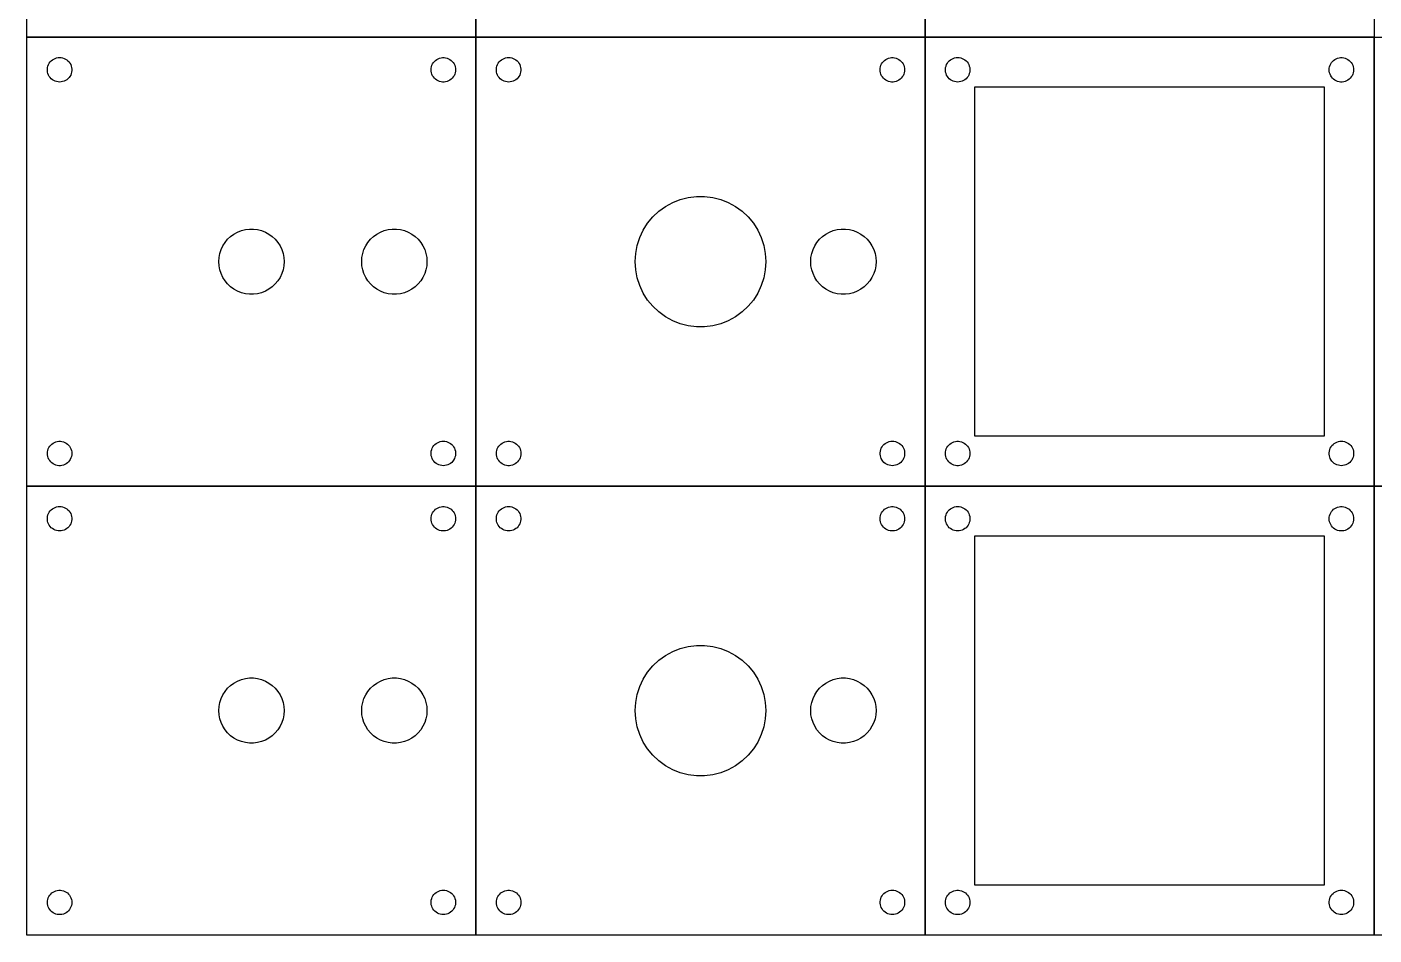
# Model space of a CAD drawing. Extents: x 0 to 440, y 0 to 220.
# Drawn here: x 0.1 to 165.1, y 0.1 to 111.4 of the extents above; entities that cross this region are included whole.
import ezdxf

# ---------------------------------------------------------------- set-up
doc = ezdxf.new("R2010")
doc.units = 0
doc.layers.add('Layer_1', color=7, linetype='CONTINUOUS')

msp = doc.modelspace()

# ---------------------------------------------------------------- linework, layer by layer
at = {"layer": 'Layer_1', "color": 7}
for points in [[(0.141112, 110.141113), (0.141112, 165.14111), (55.141112, 165.14111), (55.141112, 110.141113), (0.141112, 110.141113)], [(55.141111, 110.141113), (55.141111, 165.14111), (110.141111, 165.14111), (110.141111, 110.141113), (55.141111, 110.141113)], [(110.141111, 110.141113), (110.141111, 165.14111), (165.141111, 165.14111), (165.141111, 110.141113), (110.141111, 110.141113)], [(0.14111, 55.141115), (0.14111, 110.141113), (55.14111, 110.141113), (55.14111, 55.141115), (0.14111, 55.141115)], [(55.141111, 55.141115), (55.141111, 110.141113), (110.141111, 110.141113), (110.141111, 55.141115), (55.141111, 55.141115)], [(110.141111, 55.141115), (110.141111, 110.141113), (165.141111, 110.141113), (165.141111, 55.141115), (110.141111, 55.141115)], [(165.141111, 55.141115), (165.141111, 110.141113), (220.141111, 110.141113), (220.141111, 55.141115), (165.141111, 55.141115)], [(2.64411, 106.047115), (2.64411, 106.235115), (2.66811, 106.422115), (2.71411, 106.605114), (2.78411, 106.780114), (2.87511, 106.945115), (2.98511, 107.097114), (3.11411, 107.234114), (3.25911, 107.355114), (3.41811, 107.455113), (3.58911, 107.536114), (3.76811, 107.594113), (3.95311, 107.629115), (4.14111, 107.641109), (4.32911, 107.62912), (4.51411, 107.594113), (4.69311, 107.536114), (4.86411, 107.455113), (5.02311, 107.355114), (5.16811, 107.234114), (5.29711, 107.097114), (5.40711, 106.945115), (5.49811, 106.780114), (5.56811, 106.605114), (5.61411, 106.422115), (5.638111, 106.235115), (5.63811, 106.047115), (5.61411, 105.860115), (5.56811, 105.677113), (5.49811, 105.502113), (5.40711, 105.337115), (5.29711, 105.185115), (5.16811, 105.048113), (5.02311, 104.927113), (4.86411, 104.827114), (4.69311, 104.746113), (4.51411, 104.688114), (4.32911, 104.653115), (4.14111, 104.641121), (3.95311, 104.65311), (3.76811, 104.688114), (3.58911, 104.746113), (3.41811, 104.827114), (3.25911, 104.927113), (3.11411, 105.048113), (2.98511, 105.185115), (2.87511, 105.337115), (2.78411, 105.502113), (2.71411, 105.677113), (2.66811, 105.860115), (2.64411, 106.047115)], [(49.64111, 106.141115), (49.653104, 106.329114), (49.688111, 106.514114), (49.746111, 106.693113), (49.827111, 106.864115), (49.927111, 107.023113), (50.048111, 107.168113), (50.18511, 107.297114), (50.33711, 107.407113), (50.502111, 107.498113), (50.677111, 107.568115), (50.86011, 107.614115), (51.04711, 107.638103), (51.23511, 107.638115), (51.42211, 107.614126), (51.605111, 107.568115), (51.780109, 107.498113), (51.94511, 107.407113), (52.097109, 107.297114), (52.234111, 107.168113), (52.355111, 107.023113), (52.455111, 106.864115), (52.536109, 106.693113), (52.594111, 106.514114), (52.62911, 106.329114), (52.641104, 106.141115), (52.629115, 105.953113), (52.594111, 105.768113), (52.536109, 105.589114), (52.455111, 105.418115), (52.355111, 105.259114), (52.234111, 105.114114), (52.097109, 104.985113), (51.94511, 104.875114), (51.780109, 104.784114), (51.605111, 104.714115), (51.42211, 104.668115), (51.23511, 104.644126), (51.04711, 104.644115), (50.86011, 104.668104), (50.677111, 104.714115), (50.502111, 104.784114), (50.33711, 104.875114), (50.18511, 104.985113), (50.048111, 105.114114), (49.927111, 105.259114), (49.827111, 105.418115), (49.746111, 105.589114), (49.688111, 105.768113), (49.65311, 105.953113), (49.641116, 106.141115)], [(57.644111, 106.047115), (57.644111, 106.235115), (57.668111, 106.422115), (57.714111, 106.605114), (57.784111, 106.780114), (57.875111, 106.945115), (57.985111, 107.097114), (58.114111, 107.234114), (58.259111, 107.355114), (58.418111, 107.455113), (58.589111, 107.536114), (58.768111, 107.594113), (58.953111, 107.629115), (59.141111, 107.641109), (59.329111, 107.62912), (59.514111, 107.594113), (59.693111, 107.536114), (59.864111, 107.455113), (60.023111, 107.355114), (60.168111, 107.234114), (60.297111, 107.097114), (60.407111, 106.945115), (60.498111, 106.780114), (60.568111, 106.605114), (60.614111, 106.422115), (60.638111, 106.235115), (60.638111, 106.047115), (60.614111, 105.860115), (60.568111, 105.677113), (60.498111, 105.502113), (60.407111, 105.337115), (60.297111, 105.185115), (60.168111, 105.048113), (60.023111, 104.927113), (59.864111, 104.827114), (59.693111, 104.746113), (59.514111, 104.688114), (59.329111, 104.653115), (59.141111, 104.641121), (58.953111, 104.65311), (58.768111, 104.688114), (58.589111, 104.746113), (58.418111, 104.827114), (58.259111, 104.927113), (58.114111, 105.048113), (57.985111, 105.185115), (57.875111, 105.337115), (57.784111, 105.502113), (57.714111, 105.677113), (57.668111, 105.860115), (57.644111, 106.047115)], [(104.641111, 106.141115), (104.653105, 106.329114), (104.688112, 106.514114), (104.746112, 106.693113), (104.827112, 106.864115), (104.927112, 107.023113), (105.048112, 107.168113), (105.185111, 107.297114), (105.33711, 107.407113), (105.502112, 107.498113), (105.677112, 107.568115), (105.860111, 107.614115), (106.047111, 107.638103), (106.235111, 107.638115), (106.422111, 107.614126), (106.605112, 107.568115), (106.78011, 107.498113), (106.945111, 107.407113), (107.09711, 107.297114), (107.234112, 107.168113), (107.355112, 107.023113), (107.455112, 106.864115), (107.53611, 106.693113), (107.594112, 106.514114), (107.629111, 106.329114), (107.641105, 106.141115), (107.629116, 105.953113), (107.594112, 105.768113), (107.53611, 105.589114), (107.455112, 105.418115), (107.355112, 105.259114), (107.234112, 105.114114), (107.09711, 104.985113), (106.945111, 104.875114), (106.78011, 104.784114), (106.605112, 104.714115), (106.422111, 104.668115), (106.235111, 104.644126), (106.047111, 104.644115), (105.860111, 104.668104), (105.677112, 104.714115), (105.502112, 104.784114), (105.33711, 104.875114), (105.185111, 104.985113), (105.048112, 105.114114), (104.927112, 105.259114), (104.827112, 105.418115), (104.746112, 105.589114), (104.688112, 105.768113), (104.653111, 105.953113), (104.641117, 106.141115)], [(112.644111, 106.047115), (112.644111, 106.235115), (112.668111, 106.422115), (112.714111, 106.605114), (112.784111, 106.780114), (112.875111, 106.945115), (112.985111, 107.097114), (113.114111, 107.234114), (113.259111, 107.355114), (113.418111, 107.455113), (113.589111, 107.536114), (113.768111, 107.594113), (113.953111, 107.629115), (114.141111, 107.641109), (114.329111, 107.62912), (114.514111, 107.594113), (114.693111, 107.536114), (114.864111, 107.455113), (115.023111, 107.355114), (115.168111, 107.234114), (115.297111, 107.097114), (115.407111, 106.945115), (115.498111, 106.780114), (115.568111, 106.605114), (115.614111, 106.422115), (115.638112, 106.235115), (115.638111, 106.047115), (115.614111, 105.860115), (115.568111, 105.677113), (115.498111, 105.502113), (115.407111, 105.337115), (115.297111, 105.185115), (115.168111, 105.048113), (115.023111, 104.927113), (114.864111, 104.827114), (114.693111, 104.746113), (114.514111, 104.688114), (114.329111, 104.653115), (114.141111, 104.641121), (113.953111, 104.65311), (113.768111, 104.688114), (113.589111, 104.746113), (113.418111, 104.827114), (113.259111, 104.927113), (113.114111, 105.048113), (112.985111, 105.185115), (112.875111, 105.337115), (112.784111, 105.502113), (112.714111, 105.677113), (112.668111, 105.860115), (112.644111, 106.047115)], [(159.641111, 106.141115), (159.653105, 106.329114), (159.688112, 106.514114), (159.746112, 106.693113), (159.827112, 106.864115), (159.927112, 107.023113), (160.048112, 107.168113), (160.185111, 107.297114), (160.337111, 107.407113), (160.502112, 107.498113), (160.677112, 107.568115), (160.860111, 107.614115), (161.047111, 107.638103), (161.235111, 107.638115), (161.422111, 107.614126), (161.605112, 107.568115), (161.78011, 107.498113), (161.945111, 107.407113), (162.09711, 107.297114), (162.234112, 107.168113), (162.355112, 107.023113), (162.455112, 106.864115), (162.53611, 106.693113), (162.594112, 106.514114), (162.629111, 106.329114), (162.641105, 106.141115), (162.629116, 105.953113), (162.594112, 105.768113), (162.53611, 105.589114), (162.455112, 105.418115), (162.355112, 105.259114), (162.234112, 105.114114), (162.09711, 104.985113), (161.945111, 104.875114), (161.78011, 104.784114), (161.605112, 104.714115), (161.422111, 104.668115), (161.235111, 104.644126), (161.047111, 104.644115), (160.860111, 104.668104), (160.677112, 104.714115), (160.502112, 104.784114), (160.337111, 104.875114), (160.185111, 104.985113), (160.048112, 105.114114), (159.927112, 105.259114), (159.827112, 105.418115), (159.746112, 105.589114), (159.688112, 105.768113), (159.653111, 105.953113), (159.641117, 106.141115)], [(116.241111, 61.241123), (116.241111, 104.041113), (159.041112, 104.041113), (159.041112, 61.241123), (116.241111, 61.241123)], [(74.641111, 82.641114), (74.704111, 83.644115), (74.892111, 84.631114), (75.203111, 85.586114), (75.631111, 86.495115), (76.169111, 87.343114), (76.809111, 88.117114), (77.542111, 88.805113), (78.354111, 89.396114), (79.235111, 89.880114), (80.169111, 90.249114), (81.142111, 90.499115), (82.139111, 90.625113), (83.143111, 90.625113), (84.140111, 90.499115), (85.113111, 90.249114), (86.047112, 89.880114), (86.928111, 89.396114), (87.740112, 88.805113), (88.473111, 88.117114), (89.113112, 87.343114), (89.651112, 86.495115), (90.07911, 85.586114), (90.390111, 84.631114), (90.57811, 83.644115), (90.641111, 82.641114), (90.57811, 81.638113), (90.390111, 80.651114), (90.07911, 79.696114), (89.651112, 78.787113), (89.113112, 77.939114), (88.473111, 77.165114), (87.740112, 76.477115), (86.928111, 75.886114), (86.047112, 75.402114), (85.113111, 75.033114), (84.140111, 74.783113), (83.143111, 74.657115), (82.139111, 74.657115), (81.142111, 74.783113), (80.169111, 75.033114), (79.235111, 75.402114), (78.354111, 75.886114), (77.542111, 76.477115), (76.809111, 77.165114), (76.169111, 77.939114), (75.631111, 78.787113), (75.203111, 79.696114), (74.892111, 80.651114), (74.704111, 81.638113), (74.641111, 82.641114)], [(23.64111, 82.641114), (23.67311, 83.142115), (23.76711, 83.636114), (23.92211, 84.113115), (24.13611, 84.568113), (24.40511, 84.992113), (24.72511, 85.379113), (25.09111, 85.723113), (25.49811, 86.018115), (25.93811, 86.260114), (26.40511, 86.445114), (26.89111, 86.570113), (27.39011, 86.633113), (27.89211, 86.633113), (28.391112, 86.570113), (28.87711, 86.445114), (29.344111, 86.260114), (29.78411, 86.018115), (30.191111, 85.723113), (30.557111, 85.379113), (30.877111, 84.992113), (31.146111, 84.568113), (31.360109, 84.113115), (31.515111, 83.636114), (31.609111, 83.142115), (31.641109, 82.641114), (31.609111, 82.140113), (31.515111, 81.646114), (31.360109, 81.169113), (31.146111, 80.714115), (30.877111, 80.290115), (30.557111, 79.903115), (30.191111, 79.559115), (29.78411, 79.264113), (29.344111, 79.022113), (28.87711, 78.837114), (28.391112, 78.712115), (27.89211, 78.649114), (27.39011, 78.649114), (26.89111, 78.712115), (26.40511, 78.837114), (25.93811, 79.022113), (25.49811, 79.264113), (25.09111, 79.559115), (24.72511, 79.903115), (24.40511, 80.290115), (24.13611, 80.714115), (23.92211, 81.169113), (23.76711, 81.646114), (23.67311, 82.140113), (23.64111, 82.641114)], [(41.14111, 82.641114), (41.173111, 83.142115), (41.267111, 83.636114), (41.42211, 84.113115), (41.636111, 84.568113), (41.905111, 84.992113), (42.225109, 85.379113), (42.591111, 85.723113), (42.99811, 86.018115), (43.438111, 86.260114), (43.90511, 86.445114), (44.391111, 86.570113), (44.890111, 86.633113), (45.392111, 86.633113), (45.89111, 86.570113), (46.377111, 86.445114), (46.84411, 86.260114), (47.284111, 86.018115), (47.69111, 85.723113), (48.05711, 85.379113), (48.37711, 84.992113), (48.64611, 84.568113), (48.860111, 84.113115), (49.01511, 83.636114), (49.10911, 83.142115), (49.141111, 82.641114), (49.10911, 82.140113), (49.01511, 81.646114), (48.860111, 81.169113), (48.64611, 80.714115), (48.37711, 80.290115), (48.05711, 79.903115), (47.69111, 79.559115), (47.284111, 79.264113), (46.84411, 79.022113), (46.377111, 78.837114), (45.89111, 78.712115), (45.392111, 78.649114), (44.890111, 78.649114), (44.391111, 78.712115), (43.90511, 78.837114), (43.438111, 79.022113), (42.99811, 79.264113), (42.591111, 79.559115), (42.225109, 79.903115), (41.905111, 80.290115), (41.636111, 80.714115), (41.42211, 81.169113), (41.267111, 81.646114), (41.173111, 82.140113), (41.14111, 82.641114)], [(96.141111, 82.641114), (96.173112, 83.142115), (96.267112, 83.636114), (96.422111, 84.113115), (96.636112, 84.568113), (96.905112, 84.992113), (97.22511, 85.379113), (97.591112, 85.723113), (97.998111, 86.018115), (98.438112, 86.260114), (98.905111, 86.445114), (99.391112, 86.570113), (99.890112, 86.633113), (100.392111, 86.633113), (100.891111, 86.570113), (101.377112, 86.445114), (101.844111, 86.260114), (102.284112, 86.018115), (102.691111, 85.723113), (103.057111, 85.379113), (103.377111, 84.992113), (103.646111, 84.568113), (103.860112, 84.113115), (104.015111, 83.636114), (104.109111, 83.142115), (104.141112, 82.641114), (104.109111, 82.140113), (104.015111, 81.646114), (103.860112, 81.169113), (103.646111, 80.714115), (103.377111, 80.290115), (103.057111, 79.903115), (102.691111, 79.559115), (102.284112, 79.264113), (101.844111, 79.022113), (101.377112, 78.837114), (100.891111, 78.712115), (100.392111, 78.649114), (99.890112, 78.649114), (99.391112, 78.712115), (98.905111, 78.837114), (98.438112, 79.022113), (97.998111, 79.264113), (97.591112, 79.559115), (97.22511, 79.903115), (96.905112, 80.290115), (96.636112, 80.714115), (96.422111, 81.169113), (96.267112, 81.646114), (96.173112, 82.140113), (96.141111, 82.641114)], [(2.64111, 59.141107), (2.65311, 59.329124), (2.68811, 59.51412), (2.74611, 59.693106), (2.82711, 59.864104), (2.92711, 60.023108), (3.04811, 60.168114), (3.18511, 60.297118), (3.33711, 60.4071), (3.50211, 60.498116), (3.67711, 60.568108), (3.86011, 60.61411), (4.04711, 60.638099), (4.23511, 60.638127), (4.42211, 60.614138), (4.60511, 60.568108), (4.78011, 60.498116), (4.94511, 60.4071), (5.09711, 60.297118), (5.23411, 60.168114), (5.35511, 60.023108), (5.45511, 59.864104), (5.53611, 59.693106), (5.59411, 59.51412), (5.62911, 59.329124), (5.64111, 59.141107), (5.62911, 58.953119), (5.59411, 58.768122), (5.53611, 58.589109), (5.45511, 58.41811), (5.35511, 58.259106), (5.23411, 58.114101), (5.09711, 57.985125), (4.94511, 57.875115), (4.78011, 57.784126), (4.60511, 57.714107), (4.42211, 57.668105), (4.23511, 57.644116), (4.04711, 57.644116), (3.86011, 57.668105), (3.67711, 57.714107), (3.50211, 57.784126), (3.33711, 57.875115), (3.18511, 57.985125), (3.04811, 58.114101), (2.92711, 58.259106), (2.82711, 58.41811), (2.74611, 58.589109), (2.68811, 58.768122), (2.65311, 58.953119), (2.64111, 59.141107)], [(49.64411, 59.047127), (49.64411, 59.235116), (49.668099, 59.422116), (49.71411, 59.605109), (49.784109, 59.780115), (49.875109, 59.945102), (49.985111, 60.097107), (50.114109, 60.234126), (50.259109, 60.355114), (50.41811, 60.455106), (50.589111, 60.536104), (50.768111, 60.5941), (50.95311, 60.629124), (51.14111, 60.64126)], [(51.14111, 60.641118), (51.329109, 60.628983)], [(51.329109, 60.629124), (51.514109, 60.5941), (51.693111, 60.536104), (51.86411, 60.455106), (52.023111, 60.355114), (52.168111, 60.234126), (52.297109, 60.097107), (52.407111, 59.945102), (52.498111, 59.780115), (52.56811, 59.605109), (52.614109, 59.422116), (52.638098, 59.235116), (52.63811, 59.047127), (52.614121, 58.860127), (52.56811, 58.677106), (52.498111, 58.5021), (52.407111, 58.337113), (52.297109, 58.185108), (52.168111, 58.048117), (52.023111, 57.9271), (51.86411, 57.827109), (51.693111, 57.746111), (51.514109, 57.688114), (51.329109, 57.653119), (51.14111, 57.640983)], [(57.641111, 59.141107), (57.653111, 59.329124), (57.688111, 59.51412), (57.746111, 59.693106), (57.827111, 59.864104), (57.927111, 60.023108), (58.048111, 60.168114), (58.185111, 60.297118), (58.337111, 60.4071), (58.502111, 60.498116), (58.677111, 60.568108), (58.860111, 60.61411), (59.047111, 60.638099), (59.235111, 60.638127), (59.422111, 60.614138), (59.605111, 60.568108), (59.780111, 60.498116), (59.945111, 60.4071), (60.097111, 60.297118), (60.234111, 60.168114), (60.355111, 60.023108), (60.455111, 59.864104), (60.536111, 59.693106), (60.594111, 59.51412), (60.629111, 59.329124), (60.641111, 59.141107), (60.629111, 58.953119), (60.594111, 58.768122), (60.536111, 58.589109), (60.455111, 58.41811), (60.355111, 58.259106), (60.234111, 58.114101), (60.097111, 57.985125), (59.945111, 57.875115), (59.780111, 57.784126), (59.605111, 57.714107), (59.422111, 57.668105), (59.235111, 57.644116), (59.047111, 57.644116), (58.860111, 57.668105), (58.677111, 57.714107), (58.502111, 57.784126), (58.337111, 57.875115), (58.185111, 57.985125), (58.048111, 58.114101), (57.927111, 58.259106), (57.827111, 58.41811), (57.746111, 58.589109), (57.688111, 58.768122), (57.653111, 58.953119), (57.641111, 59.141107)], [(104.644111, 59.047127), (104.644111, 59.235116), (104.6681, 59.422116), (104.714111, 59.605109), (104.78411, 59.780115), (104.87511, 59.945102), (104.985112, 60.097107), (105.11411, 60.234126), (105.25911, 60.355114), (105.418111, 60.455106), (105.589112, 60.536104), (105.768112, 60.5941), (105.953111, 60.629124), (106.141111, 60.64126)], [(106.141111, 60.641118), (106.32911, 60.628983)], [(106.32911, 60.629124), (106.51411, 60.5941), (106.693112, 60.536104), (106.86411, 60.455106), (107.023112, 60.355114), (107.168112, 60.234126), (107.29711, 60.097107), (107.407112, 59.945102), (107.498111, 59.780115), (107.568111, 59.605109), (107.61411, 59.422116), (107.638099, 59.235116), (107.638111, 59.047127), (107.614122, 58.860127), (107.568111, 58.677106), (107.498111, 58.5021), (107.407112, 58.337113), (107.29711, 58.185108), (107.168112, 58.048117), (107.023112, 57.9271), (106.86411, 57.827109), (106.693112, 57.746111), (106.51411, 57.688114), (106.32911, 57.653119), (106.141111, 57.640983)], [(112.641111, 59.141107), (112.653111, 59.329124), (112.688111, 59.51412), (112.746111, 59.693106), (112.827111, 59.864104), (112.927111, 60.023108), (113.048111, 60.168114), (113.185111, 60.297118), (113.337111, 60.4071), (113.502111, 60.498116), (113.677111, 60.568108), (113.860111, 60.61411), (114.047111, 60.638099), (114.235111, 60.638127), (114.422111, 60.614138), (114.605111, 60.568108), (114.780111, 60.498116), (114.945111, 60.4071), (115.097111, 60.297118), (115.234111, 60.168114), (115.355111, 60.023108), (115.455111, 59.864104), (115.536111, 59.693106), (115.594111, 59.51412), (115.629111, 59.329124), (115.641111, 59.141107), (115.629111, 58.953119), (115.594111, 58.768122), (115.536111, 58.589109), (115.455111, 58.41811), (115.355111, 58.259106), (115.234111, 58.114101), (115.097111, 57.985125), (114.945111, 57.875115), (114.780111, 57.784126), (114.605111, 57.714107), (114.422111, 57.668105), (114.235111, 57.644116), (114.047111, 57.644116), (113.860111, 57.668105), (113.677111, 57.714107), (113.502111, 57.784126), (113.337111, 57.875115), (113.185111, 57.985125), (113.048111, 58.114101), (112.927111, 58.259106), (112.827111, 58.41811), (112.746111, 58.589109), (112.688111, 58.768122), (112.653111, 58.953119), (112.641111, 59.141107)], [(159.644111, 59.047127), (159.644111, 59.235116), (159.6681, 59.422116), (159.714111, 59.605109), (159.78411, 59.780115), (159.87511, 59.945102), (159.985112, 60.097107), (160.11411, 60.234126), (160.25911, 60.355114), (160.418111, 60.455106), (160.589112, 60.536104), (160.768112, 60.5941), (160.953111, 60.629124), (161.141111, 60.64126)], [(161.141111, 60.641118), (161.32911, 60.628983)], [(161.32911, 60.629124), (161.51411, 60.5941), (161.693112, 60.536104), (161.864111, 60.455106), (162.023112, 60.355114), (162.168112, 60.234126), (162.29711, 60.097107), (162.407112, 59.945102), (162.498111, 59.780115), (162.568111, 59.605109), (162.61411, 59.422116), (162.638099, 59.235116), (162.638111, 59.047127), (162.614122, 58.860127), (162.568111, 58.677106), (162.498111, 58.5021), (162.407112, 58.337113), (162.29711, 58.185108), (162.168112, 58.048117), (162.023112, 57.9271), (161.864111, 57.827109), (161.693112, 57.746111), (161.51411, 57.688114), (161.32911, 57.653119), (161.141111, 57.640983)], [(50.95311, 57.653119), (50.768111, 57.688114), (50.589111, 57.746111), (50.41811, 57.827109), (50.259109, 57.9271), (50.114109, 58.048117), (49.985111, 58.185108), (49.875109, 58.337113), (49.784109, 58.5021), (49.71411, 58.677106), (49.66811, 58.860127), (49.644121, 59.047127)], [(105.953111, 57.653119), (105.768112, 57.688114), (105.589112, 57.746111), (105.418111, 57.827109), (105.25911, 57.9271), (105.11411, 58.048117), (104.985112, 58.185108), (104.87511, 58.337113), (104.78411, 58.5021), (104.714111, 58.677106), (104.668111, 58.860127), (104.644122, 59.047127)], [(160.953111, 57.653119), (160.768112, 57.688114), (160.589112, 57.746111), (160.418111, 57.827109), (160.25911, 57.9271), (160.11411, 58.048117), (159.985112, 58.185108), (159.87511, 58.337113), (159.78411, 58.5021), (159.714111, 58.677106), (159.668111, 58.860127), (159.644122, 59.047127)], [(51.14111, 57.641124), (50.95311, 57.65326)], [(106.141111, 57.641124), (105.953111, 57.65326)], [(161.141111, 57.641124), (160.953111, 57.65326)], [(0.141111, 0.141117), (0.141111, 55.141115), (55.141111, 55.141115), (55.141111, 0.141117), (0.141111, 0.141117)], [(55.141111, 0.141117), (55.141111, 55.141115), (110.141111, 55.141115), (110.141111, 0.141117), (55.141111, 0.141117)], [(110.141111, 0.141117), (110.141111, 55.141115), (165.141111, 55.141115), (165.141111, 0.141117), (110.141111, 0.141117)], [(165.141111, 0.141118), (165.141111, 55.141115), (220.141111, 55.141115), (220.141111, 0.141118), (165.141111, 0.141118)], [(2.644111, 51.047117), (2.644111, 51.235117), (2.668111, 51.422117), (2.714111, 51.605116), (2.784111, 51.780116), (2.875111, 51.945117), (2.985111, 52.097116), (3.114111, 52.234116), (3.259111, 52.355116), (3.418111, 52.455115), (3.589111, 52.536116), (3.768111, 52.594115), (3.953111, 52.629117), (4.141111, 52.641111), (4.329111, 52.629122), (4.514111, 52.594115), (4.693111, 52.536116), (4.864111, 52.455115), (5.023111, 52.355116), (5.168111, 52.234116), (5.297111, 52.097116), (5.407111, 51.945117), (5.498111, 51.780116), (5.568111, 51.605116), (5.614111, 51.422117), (5.638111, 51.235117), (5.638111, 51.047117), (5.614111, 50.860117), (5.568111, 50.677115), (5.498111, 50.502115), (5.407111, 50.337117), (5.297111, 50.185117), (5.168111, 50.048115), (5.023111, 49.927115), (4.864111, 49.827116), (4.693111, 49.746115), (4.514111, 49.688116), (4.329111, 49.653117), (4.141111, 49.641123), (3.953111, 49.653112), (3.768111, 49.688116), (3.589111, 49.746115), (3.418111, 49.827116), (3.259111, 49.927115), (3.114111, 50.048115), (2.985111, 50.185117), (2.875111, 50.337117), (2.784111, 50.502115), (2.714111, 50.677115), (2.668111, 50.860117), (2.644111, 51.047117)], [(49.641111, 51.141117), (49.653105, 51.329116), (49.688112, 51.514116), (49.746112, 51.693115), (49.827112, 51.864117), (49.927112, 52.023115), (50.048112, 52.168115), (50.185111, 52.297116), (50.33711, 52.407115), (50.502112, 52.498115), (50.677112, 52.568117), (50.860111, 52.614117), (51.047111, 52.638105), (51.23511, 52.638117), (51.422111, 52.614128), (51.605112, 52.568117), (51.78011, 52.498115), (51.945111, 52.407115), (52.09711, 52.297116), (52.234112, 52.168115), (52.355112, 52.023115), (52.455112, 51.864117), (52.53611, 51.693115), (52.594112, 51.514116), (52.62911, 51.329116), (52.641105, 51.141117), (52.629116, 50.953115), (52.594112, 50.768115), (52.53611, 50.589116), (52.455112, 50.418117), (52.355112, 50.259116), (52.234112, 50.114116), (52.09711, 49.985115), (51.945111, 49.875116), (51.78011, 49.784116), (51.605112, 49.714117), (51.422111, 49.668117), (51.23511, 49.644128), (51.047111, 49.644117), (50.860111, 49.668106), (50.677112, 49.714117), (50.502112, 49.784116), (50.33711, 49.875116), (50.185111, 49.985115), (50.048112, 50.114116), (49.927112, 50.259116), (49.827112, 50.418117), (49.746112, 50.589116), (49.688112, 50.768115), (49.653111, 50.953115), (49.641117, 51.141117)], [(57.644111, 51.047117), (57.644111, 51.235117), (57.668111, 51.422117), (57.714111, 51.605116), (57.784111, 51.780116), (57.875111, 51.945117), (57.985111, 52.097116), (58.114111, 52.234116), (58.259111, 52.355116), (58.418111, 52.455115), (58.589111, 52.536116), (58.768111, 52.594115), (58.953111, 52.629117), (59.141111, 52.641111), (59.329111, 52.629122), (59.514111, 52.594115), (59.693111, 52.536116), (59.864111, 52.455115), (60.023111, 52.355116), (60.168111, 52.234116), (60.297111, 52.097116), (60.407111, 51.945117), (60.498111, 51.780116), (60.568111, 51.605116), (60.614111, 51.422117), (60.638111, 51.235117), (60.638111, 51.047117), (60.614111, 50.860117), (60.568111, 50.677115), (60.498111, 50.502115), (60.407111, 50.337117), (60.297111, 50.185117), (60.168111, 50.048115), (60.023111, 49.927115), (59.864111, 49.827116), (59.693111, 49.746115), (59.514111, 49.688116), (59.329111, 49.653117), (59.141111, 49.641123), (58.953111, 49.653112), (58.768111, 49.688116), (58.589111, 49.746115), (58.418111, 49.827116), (58.259111, 49.927115), (58.114111, 50.048115), (57.985111, 50.185117), (57.875111, 50.337117), (57.784111, 50.502115), (57.714111, 50.677115), (57.668111, 50.860117), (57.644111, 51.047117)], [(104.641111, 51.141117), (104.653105, 51.329116), (104.688112, 51.514116), (104.746112, 51.693115), (104.827112, 51.864117), (104.927112, 52.023115), (105.048112, 52.168115), (105.185111, 52.297116), (105.33711, 52.407115), (105.502112, 52.498115), (105.677112, 52.568117), (105.860111, 52.614117), (106.047111, 52.638105), (106.235111, 52.638117), (106.422111, 52.614128), (106.605112, 52.568117), (106.78011, 52.498115), (106.945111, 52.407115), (107.09711, 52.297116), (107.234112, 52.168115), (107.355112, 52.023115), (107.455112, 51.864117), (107.53611, 51.693115), (107.594112, 51.514116), (107.629111, 51.329116), (107.641105, 51.141117), (107.629116, 50.953115), (107.594112, 50.768115), (107.53611, 50.589116), (107.455112, 50.418117), (107.355112, 50.259116), (107.234112, 50.114116), (107.09711, 49.985115), (106.945111, 49.875116), (106.78011, 49.784116), (106.605112, 49.714117), (106.422111, 49.668117), (106.235111, 49.644128), (106.047111, 49.644117), (105.860111, 49.668106), (105.677112, 49.714117), (105.502112, 49.784116), (105.33711, 49.875116), (105.185111, 49.985115), (105.048112, 50.114116), (104.927112, 50.259116), (104.827112, 50.418117), (104.746112, 50.589116), (104.688112, 50.768115), (104.653111, 50.953115), (104.641117, 51.141117)], [(112.644111, 51.047117), (112.644111, 51.235117), (112.668111, 51.422117), (112.714111, 51.605116), (112.784111, 51.780116), (112.875111, 51.945117), (112.985111, 52.097116), (113.114111, 52.234116), (113.259111, 52.355116), (113.418111, 52.455115), (113.589111, 52.536116), (113.768111, 52.594115), (113.953111, 52.629117), (114.141111, 52.641111), (114.329111, 52.629122), (114.514111, 52.594115), (114.693111, 52.536116), (114.864111, 52.455115), (115.023111, 52.355116), (115.168111, 52.234116), (115.297111, 52.097116), (115.407111, 51.945117), (115.498111, 51.780116), (115.568111, 51.605116), (115.614111, 51.422117), (115.638112, 51.235117), (115.638111, 51.047117), (115.614111, 50.860117), (115.568111, 50.677115), (115.498111, 50.502115), (115.407111, 50.337117), (115.297111, 50.185117), (115.168111, 50.048115), (115.023111, 49.927115), (114.864111, 49.827116), (114.693111, 49.746115), (114.514111, 49.688116), (114.329111, 49.653117), (114.141111, 49.641123), (113.953111, 49.653112), (113.768111, 49.688116), (113.589111, 49.746115), (113.418111, 49.827116), (113.259111, 49.927115), (113.114111, 50.048115), (112.985111, 50.185117), (112.875111, 50.337117), (112.784111, 50.502115), (112.714111, 50.677115), (112.668111, 50.860117), (112.644111, 51.047117)], [(159.641111, 51.141117), (159.653105, 51.329116), (159.688112, 51.514116), (159.746112, 51.693115), (159.827112, 51.864117), (159.927112, 52.023115), (160.048112, 52.168115), (160.185111, 52.297116), (160.337111, 52.407115), (160.502112, 52.498115), (160.677112, 52.568117), (160.860111, 52.614117), (161.047111, 52.638105), (161.235111, 52.638117), (161.422111, 52.614128), (161.605112, 52.568117), (161.78011, 52.498115), (161.945111, 52.407115), (162.09711, 52.297116), (162.234112, 52.168115), (162.355112, 52.023115), (162.455112, 51.864117), (162.53611, 51.693115), (162.594112, 51.514116), (162.629111, 51.329116), (162.641105, 51.141117), (162.629116, 50.953115), (162.594112, 50.768115), (162.53611, 50.589116), (162.455112, 50.418117), (162.355112, 50.259116), (162.234112, 50.114116), (162.09711, 49.985115), (161.945111, 49.875116), (161.78011, 49.784116), (161.605112, 49.714117), (161.422111, 49.668117), (161.235111, 49.644128), (161.047111, 49.644117), (160.860111, 49.668106), (160.677112, 49.714117), (160.502112, 49.784116), (160.337111, 49.875116), (160.185111, 49.985115), (160.048112, 50.114116), (159.927112, 50.259116), (159.827112, 50.418117), (159.746112, 50.589116), (159.688112, 50.768115), (159.653111, 50.953115), (159.641117, 51.141117)], [(116.241111, 6.241125), (116.241111, 49.041115), (159.041112, 49.041115), (159.041112, 6.241125), (116.241111, 6.241125)], [(74.641111, 27.641116), (74.704111, 28.644117), (74.892111, 29.631116), (75.203111, 30.586116), (75.631111, 31.495117), (76.169111, 32.343116), (76.809111, 33.117116), (77.542111, 33.805115), (78.354111, 34.396116), (79.235111, 34.880116), (80.169111, 35.249116), (81.142111, 35.499117), (82.139111, 35.625115), (83.143111, 35.625115), (84.140111, 35.499117), (85.113111, 35.249116), (86.047112, 34.880116), (86.928111, 34.396116), (87.740112, 33.805115), (88.473111, 33.117116), (89.113112, 32.343116), (89.651112, 31.495117), (90.07911, 30.586116), (90.390111, 29.631116), (90.57811, 28.644117), (90.641111, 27.641116), (90.57811, 26.638115), (90.390111, 25.651116), (90.07911, 24.696116), (89.651112, 23.787115), (89.113112, 22.939116), (88.473111, 22.165116), (87.740112, 21.477117), (86.928111, 20.886116), (86.047112, 20.402116), (85.113111, 20.033116), (84.140111, 19.783115), (83.143111, 19.657117), (82.139111, 19.657117), (81.142111, 19.783115), (80.169111, 20.033116), (79.235111, 20.402116), (78.354111, 20.886116), (77.542111, 21.477117), (76.809111, 22.165116), (76.169111, 22.939116), (75.631111, 23.787115), (75.203111, 24.696116), (74.892111, 25.651116), (74.704111, 26.638115), (74.641111, 27.641116)], [(23.641111, 27.641116), (23.673111, 28.142117), (23.767111, 28.636116), (23.922111, 29.113117), (24.136111, 29.568115), (24.405111, 29.992115), (24.725111, 30.379115), (25.091111, 30.723115), (25.498111, 31.018117), (25.938111, 31.260116), (26.405111, 31.445116), (26.891111, 31.570115), (27.390111, 31.633115), (27.892111, 31.633115), (28.391112, 31.570115), (28.87711, 31.445116), (29.344112, 31.260116), (29.784111, 31.018117), (30.191112, 30.723115), (30.557112, 30.379115), (30.877112, 29.992115), (31.146112, 29.568115), (31.36011, 29.113117), (31.515112, 28.636116), (31.609112, 28.142117), (31.64111, 27.641116), (31.609112, 27.140115), (31.515112, 26.646116), (31.36011, 26.169115), (31.146112, 25.714117), (30.877112, 25.290117), (30.557112, 24.903117), (30.191112, 24.559117), (29.784111, 24.264115), (29.344112, 24.022115), (28.87711, 23.837116), (28.391112, 23.712117), (27.892111, 23.649116), (27.390111, 23.649116), (26.891111, 23.712117), (26.405111, 23.837116), (25.938111, 24.022115), (25.498111, 24.264115), (25.091111, 24.559117), (24.725111, 24.903117), (24.405111, 25.290117), (24.136111, 25.714117), (23.922111, 26.169115), (23.767111, 26.646116), (23.673111, 27.140115), (23.641111, 27.641116)], [(41.141111, 27.641116), (41.173112, 28.142117), (41.267112, 28.636116), (41.422111, 29.113117), (41.636112, 29.568115), (41.905112, 29.992115), (42.22511, 30.379115), (42.591112, 30.723115), (42.998111, 31.018117), (43.438112, 31.260116), (43.905111, 31.445116), (44.391112, 31.570115), (44.890111, 31.633115), (45.392111, 31.633115), (45.891111, 31.570115), (46.377112, 31.445116), (46.844111, 31.260116), (47.284112, 31.018117), (47.691111, 30.723115), (48.05711, 30.379115), (48.377111, 29.992115), (48.646111, 29.568115), (48.860112, 29.113117), (49.015111, 28.636116), (49.109111, 28.142117), (49.141112, 27.641116), (49.109111, 27.140115), (49.015111, 26.646116), (48.860112, 26.169115), (48.646111, 25.714117), (48.377111, 25.290117), (48.05711, 24.903117), (47.691111, 24.559117), (47.284112, 24.264115), (46.844111, 24.022115), (46.377112, 23.837116), (45.891111, 23.712117), (45.392111, 23.649116), (44.890111, 23.649116), (44.391112, 23.712117), (43.905111, 23.837116), (43.438112, 24.022115), (42.998111, 24.264115), (42.591112, 24.559117), (42.22511, 24.903117), (41.905112, 25.290117), (41.636112, 25.714117), (41.422111, 26.169115), (41.267112, 26.646116), (41.173112, 27.140115), (41.141111, 27.641116)], [(96.141111, 27.641116), (96.173112, 28.142117), (96.267112, 28.636116), (96.422111, 29.113117), (96.636112, 29.568115), (96.905112, 29.992115), (97.22511, 30.379115), (97.591112, 30.723115), (97.998111, 31.018117), (98.438112, 31.260116), (98.905111, 31.445116), (99.391112, 31.570115), (99.890112, 31.633115), (100.392111, 31.633115), (100.891111, 31.570115), (101.377112, 31.445116), (101.844111, 31.260116), (102.284112, 31.018117), (102.691111, 30.723115), (103.057111, 30.379115), (103.377111, 29.992115), (103.646111, 29.568115), (103.860112, 29.113117), (104.015111, 28.636116), (104.109111, 28.142117), (104.141112, 27.641116), (104.109111, 27.140115), (104.015111, 26.646116), (103.860112, 26.169115), (103.646111, 25.714117), (103.377111, 25.290117), (103.057111, 24.903117), (102.691111, 24.559117), (102.284112, 24.264115), (101.844111, 24.022115), (101.377112, 23.837116), (100.891111, 23.712117), (100.392111, 23.649116), (99.890112, 23.649116), (99.391112, 23.712117), (98.905111, 23.837116), (98.438112, 24.022115), (97.998111, 24.264115), (97.591112, 24.559117), (97.22511, 24.903117), (96.905112, 25.290117), (96.636112, 25.714117), (96.422111, 26.169115), (96.267112, 26.646116), (96.173112, 27.140115), (96.141111, 27.641116)], [(2.641111, 4.141109), (2.653111, 4.329126), (2.688111, 4.514122), (2.746111, 4.693108), (2.827111, 4.864106), (2.927111, 5.02311), (3.048111, 5.168116), (3.185111, 5.29712), (3.337111, 5.407102), (3.502111, 5.498118), (3.677111, 5.56811), (3.860111, 5.614112), (4.047111, 5.638101), (4.235111, 5.638129), (4.422111, 5.61414), (4.605111, 5.56811), (4.780111, 5.498118), (4.945111, 5.407102), (5.097111, 5.29712), (5.234111, 5.168116), (5.355111, 5.02311), (5.455111, 4.864106), (5.536111, 4.693108), (5.594111, 4.514122), (5.629111, 4.329126), (5.641111, 4.141109), (5.629111, 3.953121), (5.594111, 3.768124), (5.536111, 3.589111), (5.455111, 3.418112), (5.355111, 3.259108), (5.234111, 3.114103), (5.097111, 2.985127), (4.945111, 2.875117), (4.780111, 2.784128), (4.605111, 2.714109), (4.422111, 2.668107), (4.235111, 2.644118), (4.047111, 2.644118), (3.860111, 2.668107), (3.677111, 2.714109), (3.502111, 2.784128), (3.337111, 2.875117), (3.185111, 2.985127), (3.048111, 3.114103), (2.927111, 3.259108), (2.827111, 3.418112), (2.746111, 3.589111), (2.688111, 3.768124), (2.653111, 3.953121), (2.641111, 4.141109)], [(49.644111, 4.047129), (49.644111, 4.235118), (49.6681, 4.422118), (49.71411, 4.605111), (49.78411, 4.780117), (49.87511, 4.945104), (49.985112, 5.097109), (50.11411, 5.234128), (50.25911, 5.355116), (50.418111, 5.455108), (50.589112, 5.536106), (50.768112, 5.594102), (50.953111, 5.629126), (51.141111, 5.641262)], [(51.141111, 5.64112), (51.32911, 5.628985)], [(51.32911, 5.629126), (51.51411, 5.594102), (51.693112, 5.536106), (51.86411, 5.455108), (52.023112, 5.355116), (52.168112, 5.234128), (52.29711, 5.097109), (52.407112, 4.945104), (52.498111, 4.780117), (52.568111, 4.605111), (52.61411, 4.422118), (52.638099, 4.235118), (52.638111, 4.047129), (52.614122, 3.860129), (52.568111, 3.677108), (52.498111, 3.502102), (52.407112, 3.337115), (52.29711, 3.18511), (52.168112, 3.048119), (52.023112, 2.927102), (51.86411, 2.827111), (51.693112, 2.746113), (51.51411, 2.688116), (51.32911, 2.653121), (51.141111, 2.640985)], [(57.641111, 4.141109), (57.653111, 4.329126), (57.688111, 4.514122), (57.746111, 4.693108), (57.827111, 4.864106), (57.927111, 5.02311), (58.048111, 5.168116), (58.185111, 5.29712), (58.337111, 5.407102), (58.502111, 5.498118), (58.677111, 5.56811), (58.860111, 5.614112), (59.047111, 5.638101), (59.235111, 5.638129), (59.422111, 5.61414), (59.605111, 5.56811), (59.780111, 5.498118), (59.945111, 5.407102), (60.097111, 5.29712), (60.234111, 5.168116), (60.355111, 5.02311), (60.455111, 4.864106), (60.536111, 4.693108), (60.594111, 4.514122), (60.629111, 4.329126), (60.641111, 4.141109), (60.629111, 3.953121), (60.594111, 3.768124), (60.536111, 3.589111), (60.455111, 3.418112), (60.355111, 3.259108), (60.234111, 3.114103), (60.097111, 2.985127), (59.945111, 2.875117), (59.780111, 2.784128), (59.605111, 2.714109), (59.422111, 2.668107), (59.235111, 2.644118), (59.047111, 2.644118), (58.860111, 2.668107), (58.677111, 2.714109), (58.502111, 2.784128), (58.337111, 2.875117), (58.185111, 2.985127), (58.048111, 3.114103), (57.927111, 3.259108), (57.827111, 3.418112), (57.746111, 3.589111), (57.688111, 3.768124), (57.653111, 3.953121), (57.641111, 4.141109)], [(104.644111, 4.047129), (104.644111, 4.235118), (104.6681, 4.422118), (104.714111, 4.605111), (104.78411, 4.780117), (104.87511, 4.945104), (104.985112, 5.097109), (105.11411, 5.234128), (105.25911, 5.355116), (105.418111, 5.455108), (105.589112, 5.536106), (105.768112, 5.594102), (105.953111, 5.629126), (106.141111, 5.641262)], [(106.141111, 5.64112), (106.32911, 5.628985)], [(106.32911, 5.629126), (106.51411, 5.594102), (106.693112, 5.536106), (106.86411, 5.455108), (107.023112, 5.355116), (107.168112, 5.234128), (107.29711, 5.097109), (107.407112, 4.945104), (107.498111, 4.780117), (107.568111, 4.605111), (107.61411, 4.422118), (107.638099, 4.235118), (107.638111, 4.047129), (107.614122, 3.860129), (107.568111, 3.677108), (107.498111, 3.502102), (107.407112, 3.337115), (107.29711, 3.18511), (107.168112, 3.048119), (107.023112, 2.927102), (106.86411, 2.827111), (106.693112, 2.746113), (106.51411, 2.688116), (106.32911, 2.653121), (106.141111, 2.640985)], [(112.641111, 4.141109), (112.653111, 4.329126), (112.688111, 4.514122), (112.746111, 4.693108), (112.827111, 4.864106), (112.927111, 5.02311), (113.048111, 5.168116), (113.185111, 5.29712), (113.337111, 5.407102), (113.502111, 5.498118), (113.677111, 5.56811), (113.860111, 5.614112), (114.047111, 5.638101), (114.235111, 5.638129), (114.422111, 5.61414), (114.605111, 5.56811), (114.780111, 5.498118), (114.945111, 5.407102), (115.097111, 5.29712), (115.234111, 5.168116), (115.355111, 5.02311), (115.455111, 4.864106), (115.536111, 4.693108), (115.594111, 4.514122), (115.629111, 4.329126), (115.641111, 4.141109), (115.629111, 3.953121), (115.594111, 3.768124), (115.536111, 3.589111), (115.455111, 3.418112), (115.355111, 3.259108), (115.234111, 3.114103), (115.097111, 2.985127), (114.945111, 2.875117), (114.780111, 2.784128), (114.605111, 2.714109), (114.422111, 2.668107), (114.235111, 2.644118), (114.047111, 2.644118), (113.860111, 2.668107), (113.677111, 2.714109), (113.502111, 2.784128), (113.337111, 2.875117), (113.185111, 2.985127), (113.048111, 3.114103), (112.927111, 3.259108), (112.827111, 3.418112), (112.746111, 3.589111), (112.688111, 3.768124), (112.653111, 3.953121), (112.641111, 4.141109)], [(159.644111, 4.047129), (159.644111, 4.235118), (159.6681, 4.422118), (159.714111, 4.605111), (159.78411, 4.780117), (159.87511, 4.945104), (159.985112, 5.097109), (160.11411, 5.234128), (160.25911, 5.355116), (160.418111, 5.455108), (160.589112, 5.536106), (160.768112, 5.594102), (160.953111, 5.629126), (161.141111, 5.641262)], [(161.141111, 5.64112), (161.32911, 5.628985)], [(161.32911, 5.629126), (161.51411, 5.594102), (161.693112, 5.536106), (161.864111, 5.455108), (162.023112, 5.355116), (162.168112, 5.234128), (162.29711, 5.097109), (162.407112, 4.945104), (162.498111, 4.780117), (162.568111, 4.605111), (162.61411, 4.422118), (162.638099, 4.235118), (162.638111, 4.047129), (162.614122, 3.860129), (162.568111, 3.677108), (162.498111, 3.502102), (162.407112, 3.337115), (162.29711, 3.18511), (162.168112, 3.048119), (162.023112, 2.927102), (161.864111, 2.827111), (161.693112, 2.746113), (161.51411, 2.688116), (161.32911, 2.653121), (161.141111, 2.640985)], [(50.953111, 2.653121), (50.768112, 2.688116), (50.589112, 2.746113), (50.418111, 2.827111), (50.25911, 2.927102), (50.11411, 3.048119), (49.985112, 3.18511), (49.87511, 3.337115), (49.78411, 3.502102), (49.71411, 3.677108), (49.668111, 3.860129), (49.644122, 4.047129)], [(105.953111, 2.653121), (105.768112, 2.688116), (105.589112, 2.746113), (105.418111, 2.827111), (105.25911, 2.927102), (105.11411, 3.048119), (104.985112, 3.18511), (104.87511, 3.337115), (104.78411, 3.502102), (104.714111, 3.677108), (104.668111, 3.860129), (104.644122, 4.047129)], [(160.953111, 2.653121), (160.768112, 2.688116), (160.589112, 2.746113), (160.418111, 2.827111), (160.25911, 2.927102), (160.11411, 3.048119), (159.985112, 3.18511), (159.87511, 3.337115), (159.78411, 3.502102), (159.714111, 3.677108), (159.668111, 3.860129), (159.644122, 4.047129)], [(51.141111, 2.641126), (50.953111, 2.653262)], [(106.141111, 2.641126), (105.953111, 2.653262)], [(161.141111, 2.641126), (160.953111, 2.653262)]]:
    msp.add_lwpolyline(points, dxfattribs=at)

doc.saveas('drawing.dxf')
